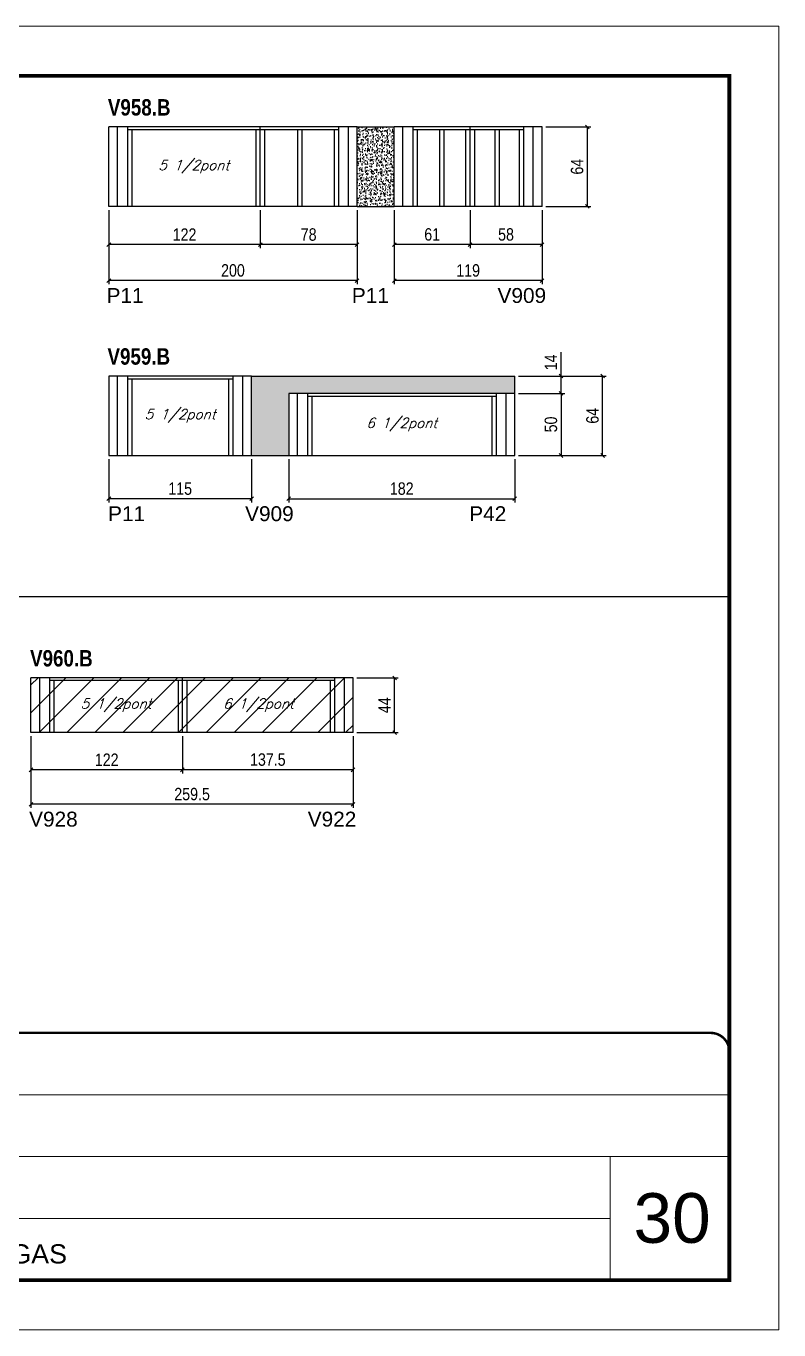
# Model space of a CAD drawing. Extents: x 3309 to 9563, y -2522 to 14608.
# Drawn here: x 5786 to 6393, y 5518 to 6568 of the extents above; entities that cross this region are included whole.
import ezdxf

# ---------------------------------------------------------------- set-up
doc = ezdxf.new("R2010")
doc.units = 0
doc.linetypes.add('CONTINUO', pattern=[0])
doc.linetypes.add('DASHED', pattern=[0.75, 0.5, -0.25])
for name, color, linetype in [('5', 5, 'Continuous'), ('COTA', 241, 'Continuous'), ('NOMENCLATURA', 7, 'Continuous'), ('Painéis', 200, 'Continuous'), ('SARR_2.2x7', 40, 'Continuous'), ('SARR_3.5x7', 81, 'Continuous'), ('texto', 7, 'Continuous')]:
    doc.layers.add(name, color=color, linetype=linetype)
for name, color, linetype, lineweight in [('CARIMBO', 255, 'Continuous', 9), ('Folhas', 255, 'Continuous', 9), ('Hachura', 251, 'Continuous', 9), ('SARRAFO DE PRESSAO', 251, 'DASHED', 9)]:
    doc.layers.add(name, color=color, linetype=linetype, lineweight=lineweight)
doc.styles.add('ARIAL', font='arial.ttf')
doc.styles.add('COTA TECNICA', font='techl___.ttf', dxfattribs={"height": 10})
doc.styles.add('Romans', font='romans.shx')
doc.styles.get("Standard").update_dxf_attribs({"font": 'arial.ttf'})
doc.styles.add('TECNICA', font='techb___.ttf', dxfattribs={"height": 10})
doc.dimstyles.new('PAINEL', dxfattribs={"dimtxt": 10, "dimasz": 3, "dimexe": 3, "dimexo": 3, "dimgap": 3, "dimtad": 1, "dimdec": 1, "dimzin": 12, "dimdsep": 46, "dimtxsty": 'COTA TECNICA', "dimblk1": 'OBLIQUE', "dimblk2": 'OBLIQUE', "dimsah": 1, "dimcen": 0.9, "dimclrd": 4, "dimclre": 4, "dimclrt": 240, "dimadec": 1, "dimazin": 3, "dimtfac": 1, "dimtdec": 1, "dimtmove": 0, "dimatfit": 3, "dimfxl": 1, "dimtolj": 1, "dimtzin": 12, "dimarcsym": 0})

# ---------------------------------------------------------------- blocks, each defined once
blk = doc.blocks.new('9999999999')
at = {"color": 30, "linetype": 'CONTINUO'}
for p, q in [((98564.6, 34379.6), (99584, 34379.6)), ((98564.6, 34329.8), (99488, 34329.8)), ((99584, 34329.8), (99488, 34329.8)), ((99488, 34329.8), (99488, 34230.2)), ((98564.6, 34280), (99488, 34280))]:
    blk.add_line(p, q, dxfattribs=at)
at = {"color": 30, "linetype": 'CONTINUO', "const_width": 2}
blk.add_lwpolyline([(99584, 34230.2), (99584, 34414.4, 0.414214), (99569, 34429.4), (98229, 34429.4, 0.414214), (98214, 34414.4), (98214, 34245.2, 0.414214), (98229, 34230.2), (99584, 34230.2)], format="xyb", dxfattribs=at)
at = {"layer": 'Folhas'}
blk.add_lwpolyline([(98139, 34190.2), (99624, 34190.2), (99624, 35240.2), (98139, 35240.2)], close=True, dxfattribs=at)
at = {"layer": 'Folhas', "color": 30, "const_width": 3}
blk.add_lwpolyline([(98214, 34230.2), (99584, 34230.2), (99584, 35200.2), (98214, 35200.2)], close=True, dxfattribs=at)
at = {"color": 7, "linetype": 'Continuous', "ltscale": 5, "style": 'ARIAL'}
blk.add_text('LATERAIS DE VIGAS', height=15.483, dxfattribs=at).set_placement((98837.7, 34243.7))
blk = doc.blocks.new('_Oblique')
at = {"color": 0, "linetype": 'ByBlock', "lineweight": -2}
blk.add_line((-0.5, -0.5), (0.5, 0.5), dxfattribs=at)
blk = doc.blocks.new('*D2343')
at = {"layer": 'COTA', "color": 4, "linetype": 'ByBlock', "lineweight": -2, "transparency": 16777216}
for p, q in [((5975, 6419.6), (5975, 6388.9)), ((6053, 6419.6), (6053, 6388.9)), ((6053, 6391.9), (5975, 6391.9))]:
    blk.add_line(p, q, dxfattribs=at)
at = {"layer": 'Defpoints', "color": 0, "linetype": 'ByBlock', "transparency": 16777216}
for p in [(5975, 6422.6), (6053, 6422.6), (5975, 6391.9)]:
    blk.add_point(p, dxfattribs=at)
at = {"layer": 'COTA', "color": 4, "linetype": 'ByBlock', "lineweight": -2, "transparency": 16777216, "xscale": 3, "yscale": 3, "zscale": 3, "rotation": 180}
blk.add_blockref('_Oblique', (5975, 6391.9), dxfattribs=at)
at = {"layer": 'COTA', "color": 4, "linetype": 'ByBlock', "lineweight": -2, "transparency": 16777216, "xscale": 3, "yscale": 3, "zscale": 3}
blk.add_blockref('_Oblique', (6053, 6391.9), dxfattribs=at)
at = {"layer": 'COTA', "color": 240, "linetype": 'ByBlock', "transparency": 16777216, "insert": (6014, 6399.9), "char_height": 10, "attachment_point": 5, "style": 'COTA TECNICA'}
blk.add_mtext('\\A1;78', dxfattribs=at)
blk = doc.blocks.new('*D2344')
at = {"layer": 'COTA', "color": 4, "linetype": 'ByBlock', "lineweight": -2, "transparency": 16777216}
for p, q in [((5853, 6419.6), (5853, 6388.9)), ((5975, 6419.6), (5975, 6388.9)), ((5975, 6391.9), (5853, 6391.9))]:
    blk.add_line(p, q, dxfattribs=at)
at = {"layer": 'Defpoints', "color": 0, "linetype": 'ByBlock', "transparency": 16777216}
for p in [(5853, 6422.6), (5975, 6422.6), (5853, 6391.9)]:
    blk.add_point(p, dxfattribs=at)
at = {"layer": 'COTA', "color": 4, "linetype": 'ByBlock', "lineweight": -2, "transparency": 16777216, "xscale": 3, "yscale": 3, "zscale": 3, "rotation": 180}
blk.add_blockref('_Oblique', (5853, 6391.9), dxfattribs=at)
at = {"layer": 'COTA', "color": 4, "linetype": 'ByBlock', "lineweight": -2, "transparency": 16777216, "xscale": 3, "yscale": 3, "zscale": 3}
blk.add_blockref('_Oblique', (5975, 6391.9), dxfattribs=at)
at = {"layer": 'COTA', "color": 240, "linetype": 'ByBlock', "transparency": 16777216, "insert": (5914, 6399.9), "char_height": 10, "attachment_point": 5, "style": 'COTA TECNICA'}
blk.add_mtext('\\A1;122', dxfattribs=at)
blk = doc.blocks.new('*D2345')
at = {"layer": 'COTA', "color": 4, "linetype": 'ByBlock', "lineweight": -2, "transparency": 16777216}
for p, q in [((5853, 6419.6), (5853, 6359.9)), ((6053, 6419.6), (6053, 6359.9)), ((6053, 6362.9), (5853, 6362.9))]:
    blk.add_line(p, q, dxfattribs=at)
at = {"layer": 'Defpoints', "color": 0, "linetype": 'ByBlock', "transparency": 16777216}
for p in [(5853, 6422.6), (6053, 6422.6), (5853, 6362.9)]:
    blk.add_point(p, dxfattribs=at)
at = {"layer": 'COTA', "color": 4, "linetype": 'ByBlock', "lineweight": -2, "transparency": 16777216, "xscale": 3, "yscale": 3, "zscale": 3, "rotation": 180}
blk.add_blockref('_Oblique', (5853, 6362.9), dxfattribs=at)
at = {"layer": 'COTA', "color": 4, "linetype": 'ByBlock', "lineweight": -2, "transparency": 16777216, "xscale": 3, "yscale": 3, "zscale": 3}
blk.add_blockref('_Oblique', (6053, 6362.9), dxfattribs=at)
at = {"layer": 'COTA', "color": 240, "linetype": 'ByBlock', "transparency": 16777216, "insert": (5953, 6371), "char_height": 10, "attachment_point": 5, "style": 'COTA TECNICA'}
blk.add_mtext('\\A1;200', dxfattribs=at)
blk = doc.blocks.new('*D2346')
at = {"layer": 'COTA', "color": 4, "linetype": 'ByBlock', "lineweight": -2, "transparency": 16777216}
for p, q in [((6144, 6419.6), (6144, 6388.9)), ((6202, 6419.6), (6202, 6388.9)), ((6202, 6391.9), (6144, 6391.9))]:
    blk.add_line(p, q, dxfattribs=at)
at = {"layer": 'Defpoints', "color": 0, "linetype": 'ByBlock', "transparency": 16777216}
for p in [(6144, 6422.6), (6202, 6422.6), (6144, 6391.9)]:
    blk.add_point(p, dxfattribs=at)
at = {"layer": 'COTA', "color": 4, "linetype": 'ByBlock', "lineweight": -2, "transparency": 16777216, "xscale": 3, "yscale": 3, "zscale": 3, "rotation": 180}
blk.add_blockref('_Oblique', (6144, 6391.9), dxfattribs=at)
at = {"layer": 'COTA', "color": 4, "linetype": 'ByBlock', "lineweight": -2, "transparency": 16777216, "xscale": 3, "yscale": 3, "zscale": 3}
blk.add_blockref('_Oblique', (6202, 6391.9), dxfattribs=at)
at = {"layer": 'COTA', "color": 240, "linetype": 'ByBlock', "transparency": 16777216, "insert": (6173, 6400), "char_height": 10, "attachment_point": 5, "style": 'COTA TECNICA'}
blk.add_mtext('\\A1;58', dxfattribs=at)
blk = doc.blocks.new('*D2347')
at = {"layer": 'COTA', "color": 4, "linetype": 'ByBlock', "lineweight": -2, "transparency": 16777216}
for p, q in [((6083, 6419.6), (6083, 6388.9)), ((6144, 6419.6), (6144, 6388.9)), ((6144, 6391.9), (6083, 6391.9))]:
    blk.add_line(p, q, dxfattribs=at)
at = {"layer": 'Defpoints', "color": 0, "linetype": 'ByBlock', "transparency": 16777216}
for p in [(6083, 6422.6), (6144, 6422.6), (6083, 6391.9)]:
    blk.add_point(p, dxfattribs=at)
at = {"layer": 'COTA', "color": 4, "linetype": 'ByBlock', "lineweight": -2, "transparency": 16777216, "xscale": 3, "yscale": 3, "zscale": 3, "rotation": 180}
blk.add_blockref('_Oblique', (6083, 6391.9), dxfattribs=at)
at = {"layer": 'COTA', "color": 4, "linetype": 'ByBlock', "lineweight": -2, "transparency": 16777216, "xscale": 3, "yscale": 3, "zscale": 3}
blk.add_blockref('_Oblique', (6144, 6391.9), dxfattribs=at)
at = {"layer": 'COTA', "color": 240, "linetype": 'ByBlock', "transparency": 16777216, "insert": (6113.5, 6400), "char_height": 10, "attachment_point": 5, "style": 'COTA TECNICA'}
blk.add_mtext('\\A1;61', dxfattribs=at)
blk = doc.blocks.new('*D2348')
at = {"layer": 'COTA', "color": 4, "linetype": 'ByBlock', "lineweight": -2, "transparency": 16777216}
for p, q in [((6083, 6419.6), (6083, 6359.9)), ((6202, 6419.6), (6202, 6359.9)), ((6202, 6362.9), (6083, 6362.9))]:
    blk.add_line(p, q, dxfattribs=at)
at = {"layer": 'Defpoints', "color": 0, "linetype": 'ByBlock', "transparency": 16777216}
for p in [(6083, 6422.6), (6202, 6422.6), (6083, 6362.9)]:
    blk.add_point(p, dxfattribs=at)
at = {"layer": 'COTA', "color": 4, "linetype": 'ByBlock', "lineweight": -2, "transparency": 16777216, "xscale": 3, "yscale": 3, "zscale": 3, "rotation": 180}
blk.add_blockref('_Oblique', (6083, 6362.9), dxfattribs=at)
at = {"layer": 'COTA', "color": 4, "linetype": 'ByBlock', "lineweight": -2, "transparency": 16777216, "xscale": 3, "yscale": 3, "zscale": 3}
blk.add_blockref('_Oblique', (6202, 6362.9), dxfattribs=at)
at = {"layer": 'COTA', "color": 240, "linetype": 'ByBlock', "transparency": 16777216, "insert": (6142.5, 6371), "char_height": 10, "attachment_point": 5, "style": 'COTA TECNICA'}
blk.add_mtext('\\A1;119', dxfattribs=at)
blk = doc.blocks.new('*D2349')
at = {"layer": 'COTA', "color": 4, "lineweight": -2, "transparency": 16777216}
for p, q in [((6205, 6486.6), (6241.4, 6486.6)), ((6238.4, 6486.6), (6238.4, 6422.6)), ((6205, 6422.6), (6241.4, 6422.6))]:
    blk.add_line(p, q, dxfattribs=at)
at = {"layer": 'Defpoints', "color": 0, "transparency": 16777216}
for p in [(6202, 6486.6, 0), (6202, 6422.6, 0), (6238.4, 6422.6)]:
    blk.add_point(p, dxfattribs=at)
at = {"layer": 'COTA', "color": 4, "lineweight": -2, "transparency": 16777216, "xscale": 3, "yscale": 3, "zscale": 3}
for p, rotation in [((6238.4, 6486.6), 90), ((6238.4, 6422.6), 270)]:
    blk.add_blockref('_Oblique', p, dxfattribs=dict(at, rotation=rotation))
at = {"layer": 'COTA', "color": 240, "transparency": 16777216, "insert": (6230.3, 6454.6), "char_height": 10, "attachment_point": 5, "rotation": 90, "style": 'COTA TECNICA'}
blk.add_mtext('\\A1;64', dxfattribs=at)
blk = doc.blocks.new('*D2356')
at = {"layer": 'COTA', "color": 4, "lineweight": -2, "transparency": 16777216}
for p, q in [((5853, 6219), (5853, 6184.2)), ((5968, 6219), (5968, 6184.2)), ((5968, 6187.2), (5853, 6187.2))]:
    blk.add_line(p, q, dxfattribs=at)
at = {"layer": 'Defpoints', "color": 0, "transparency": 16777216}
for p in [(5853, 6222), (5968, 6222), (5853, 6187.2)]:
    blk.add_point(p, dxfattribs=at)
at = {"layer": 'COTA', "color": 4, "lineweight": -2, "transparency": 16777216, "xscale": 3, "yscale": 3, "zscale": 3, "rotation": 180}
blk.add_blockref('_Oblique', (5853, 6187.2), dxfattribs=at)
at = {"layer": 'COTA', "color": 4, "lineweight": -2, "transparency": 16777216, "xscale": 3, "yscale": 3, "zscale": 3}
blk.add_blockref('_Oblique', (5968, 6187.2), dxfattribs=at)
at = {"layer": 'COTA', "color": 240, "transparency": 16777216, "insert": (5910.5, 6195.3), "char_height": 10, "attachment_point": 5, "style": 'COTA TECNICA'}
blk.add_mtext('\\A1;115', dxfattribs=at)
blk = doc.blocks.new('*D2357')
at = {"layer": 'COTA', "color": 4, "lineweight": -2, "transparency": 16777216}
for p, q in [((5998, 6219), (5998, 6184.2)), ((6180, 6219), (6180, 6184.2)), ((5998, 6187.2), (6180, 6187.2))]:
    blk.add_line(p, q, dxfattribs=at)
at = {"layer": 'Defpoints', "color": 0, "transparency": 16777216}
for p in [(5998, 6222), (6180, 6222), (6180, 6187.2)]:
    blk.add_point(p, dxfattribs=at)
at = {"layer": 'COTA', "color": 4, "lineweight": -2, "transparency": 16777216, "xscale": 3, "yscale": 3, "zscale": 3, "rotation": 180}
blk.add_blockref('_Oblique', (5998, 6187.2), dxfattribs=at)
at = {"layer": 'COTA', "color": 4, "lineweight": -2, "transparency": 16777216, "xscale": 3, "yscale": 3, "zscale": 3}
blk.add_blockref('_Oblique', (6180, 6187.2), dxfattribs=at)
at = {"layer": 'COTA', "color": 240, "transparency": 16777216, "insert": (6089, 6195.3), "char_height": 10, "attachment_point": 5, "style": 'COTA TECNICA'}
blk.add_mtext('\\A1;182', dxfattribs=at)
blk = doc.blocks.new('*D2358')
at = {"layer": 'COTA', "color": 4, "lineweight": -2, "transparency": 16777216}
for p, q in [((6183, 6272), (6220.3, 6272)), ((6217.3, 6272), (6217.3, 6222)), ((6183, 6222), (6220.3, 6222))]:
    blk.add_line(p, q, dxfattribs=at)
at = {"layer": 'Defpoints', "color": 0, "transparency": 16777216}
for p in [(6180, 6272, 0), (6180, 6222, 0), (6217.3, 6222)]:
    blk.add_point(p, dxfattribs=at)
at = {"layer": 'COTA', "color": 4, "lineweight": -2, "transparency": 16777216, "xscale": 3, "yscale": 3, "zscale": 3}
for p, rotation in [((6217.3, 6272), 90), ((6217.3, 6222), 270)]:
    blk.add_blockref('_Oblique', p, dxfattribs=dict(at, rotation=rotation))
at = {"layer": 'COTA', "color": 240, "transparency": 16777216, "insert": (6209.2, 6247), "char_height": 10, "attachment_point": 5, "rotation": 90, "style": 'COTA TECNICA'}
blk.add_mtext('\\A1;50', dxfattribs=at)
blk = doc.blocks.new('*D2359')
at = {"layer": 'COTA', "color": 4, "lineweight": -2, "transparency": 16777216}
for p, q in [((6217.3, 6286), (6217.3, 6305.1)), ((6183, 6286), (6220.3, 6286)), ((6217.3, 6272), (6217.3, 6286)), ((6183, 6272), (6220.3, 6272))]:
    blk.add_line(p, q, dxfattribs=at)
at = {"layer": 'Defpoints', "color": 0, "transparency": 16777216}
for p in [(6180, 6286, 0), (6217.3, 6286), (6180, 6272, 0)]:
    blk.add_point(p, dxfattribs=at)
at = {"layer": 'COTA', "color": 4, "lineweight": -2, "transparency": 16777216, "xscale": 3, "yscale": 3, "zscale": 3}
for p, rotation in [((6217.3, 6286), 90), ((6217.3, 6272), 270)]:
    blk.add_blockref('_Oblique', p, dxfattribs=dict(at, rotation=rotation))
at = {"layer": 'COTA', "color": 240, "transparency": 16777216, "insert": (6209.2, 6297), "char_height": 10, "attachment_point": 5, "rotation": 90, "style": 'COTA TECNICA'}
blk.add_mtext('\\A1;14', dxfattribs=at)
blk = doc.blocks.new('*D2360')
at = {"layer": 'COTA', "color": 4, "lineweight": -2, "transparency": 16777216}
for p, q in [((6183, 6286), (6253.8, 6286)), ((6250.8, 6222), (6250.8, 6286)), ((6183, 6222), (6253.8, 6222))]:
    blk.add_line(p, q, dxfattribs=at)
at = {"layer": 'Defpoints', "color": 0, "transparency": 16777216}
for p in [(6180, 6286, 0), (6250.8, 6286), (6180, 6222, 0)]:
    blk.add_point(p, dxfattribs=at)
at = {"layer": 'COTA', "color": 4, "lineweight": -2, "transparency": 16777216, "xscale": 3, "yscale": 3, "zscale": 3}
for p, rotation in [((6250.8, 6286), 90), ((6250.8, 6222), 270)]:
    blk.add_blockref('_Oblique', p, dxfattribs=dict(at, rotation=rotation))
at = {"layer": 'COTA', "color": 240, "transparency": 16777216, "insert": (6242.7, 6254), "char_height": 10, "attachment_point": 5, "rotation": 90, "style": 'COTA TECNICA'}
blk.add_mtext('\\A1;64', dxfattribs=at)
blk = doc.blocks.new('*D2366')
at = {"layer": 'COTA', "color": 4, "linetype": 'ByBlock', "lineweight": -2, "transparency": 16777216}
for p, q in [((5912.3, 5995.9), (5912.3, 5965.9)), ((6049.8, 5995.9), (6049.8, 5965.9)), ((6049.8, 5968.9), (5912.3, 5968.9))]:
    blk.add_line(p, q, dxfattribs=at)
at = {"layer": 'Defpoints', "color": 0, "linetype": 'ByBlock', "transparency": 16777216}
for p in [(5912.3, 5998.9), (6049.8, 5998.9), (5912.3, 5968.9)]:
    blk.add_point(p, dxfattribs=at)
at = {"layer": 'COTA', "color": 4, "linetype": 'ByBlock', "lineweight": -2, "transparency": 16777216, "xscale": 3, "yscale": 3, "zscale": 3, "rotation": 180}
blk.add_blockref('_Oblique', (5912.3, 5968.9), dxfattribs=at)
at = {"layer": 'COTA', "color": 4, "linetype": 'ByBlock', "lineweight": -2, "transparency": 16777216, "xscale": 3, "yscale": 3, "zscale": 3}
blk.add_blockref('_Oblique', (6049.8, 5968.9), dxfattribs=at)
at = {"layer": 'COTA', "color": 240, "linetype": 'ByBlock', "transparency": 16777216, "insert": (5981.1, 5977.1), "char_height": 10, "attachment_point": 5, "style": 'COTA TECNICA'}
blk.add_mtext('\\A1;137.5', dxfattribs=at)
blk = doc.blocks.new('*D2367')
at = {"layer": 'COTA', "color": 4, "linetype": 'ByBlock', "lineweight": -2, "transparency": 16777216}
for p, q in [((5790.3, 5995.9), (5790.3, 5965.9)), ((5912.3, 5995.9), (5912.3, 5965.9)), ((5912.3, 5968.9), (5790.3, 5968.9))]:
    blk.add_line(p, q, dxfattribs=at)
at = {"layer": 'Defpoints', "color": 0, "linetype": 'ByBlock', "transparency": 16777216}
for p in [(5790.3, 5998.9), (5912.3, 5998.9), (5790.3, 5968.9)]:
    blk.add_point(p, dxfattribs=at)
at = {"layer": 'COTA', "color": 4, "linetype": 'ByBlock', "lineweight": -2, "transparency": 16777216, "xscale": 3, "yscale": 3, "zscale": 3, "rotation": 180}
blk.add_blockref('_Oblique', (5790.3, 5968.9), dxfattribs=at)
at = {"layer": 'COTA', "color": 4, "linetype": 'ByBlock', "lineweight": -2, "transparency": 16777216, "xscale": 3, "yscale": 3, "zscale": 3}
blk.add_blockref('_Oblique', (5912.3, 5968.9), dxfattribs=at)
at = {"layer": 'COTA', "color": 240, "linetype": 'ByBlock', "transparency": 16777216, "insert": (5851.3, 5977), "char_height": 10, "attachment_point": 5, "style": 'COTA TECNICA'}
blk.add_mtext('\\A1;122', dxfattribs=at)
blk = doc.blocks.new('*D2371')
at = {"layer": 'COTA', "color": 4, "linetype": 'ByBlock', "lineweight": -2, "transparency": 16777216}
for p, q in [((5790.3, 5995.9), (5790.3, 5938.2)), ((6049.8, 5995.9), (6049.8, 5938.2)), ((6049.8, 5941.2), (5790.3, 5941.2))]:
    blk.add_line(p, q, dxfattribs=at)
at = {"layer": 'Defpoints', "color": 0, "linetype": 'ByBlock', "transparency": 16777216}
for p in [(5790.3, 5998.9), (6049.8, 5998.9), (5790.3, 5941.2)]:
    blk.add_point(p, dxfattribs=at)
at = {"layer": 'COTA', "color": 4, "linetype": 'ByBlock', "lineweight": -2, "transparency": 16777216, "xscale": 3, "yscale": 3, "zscale": 3, "rotation": 180}
blk.add_blockref('_Oblique', (5790.3, 5941.2), dxfattribs=at)
at = {"layer": 'COTA', "color": 4, "linetype": 'ByBlock', "lineweight": -2, "transparency": 16777216, "xscale": 3, "yscale": 3, "zscale": 3}
blk.add_blockref('_Oblique', (6049.8, 5941.2), dxfattribs=at)
at = {"layer": 'COTA', "color": 240, "linetype": 'ByBlock', "transparency": 16777216, "insert": (5920.1, 5949.3), "char_height": 10, "attachment_point": 5, "style": 'COTA TECNICA'}
blk.add_mtext('\\A1;259.5', dxfattribs=at)
blk = doc.blocks.new('*D2372')
at = {"layer": 'COTA', "color": 4, "lineweight": -2, "transparency": 16777216}
for p, q in [((6052.8, 6042.9), (6086.2, 6042.9)), ((6083.2, 5998.9), (6083.2, 6042.9)), ((6052.8, 5998.9), (6086.2, 5998.9))]:
    blk.add_line(p, q, dxfattribs=at)
at = {"layer": 'Defpoints', "color": 0, "transparency": 16777216}
for p in [(6049.8, 6042.9), (6083.2, 6042.9), (6049.8, 5998.9)]:
    blk.add_point(p, dxfattribs=at)
at = {"layer": 'COTA', "color": 4, "lineweight": -2, "transparency": 16777216, "xscale": 3, "yscale": 3, "zscale": 3}
for p, rotation in [((6083.2, 6042.9), 90), ((6083.2, 5998.9), 270)]:
    blk.add_blockref('_Oblique', p, dxfattribs=dict(at, rotation=rotation))
at = {"layer": 'COTA', "color": 240, "transparency": 16777216, "insert": (6075.1, 6020.9), "char_height": 10, "attachment_point": 5, "rotation": 90, "style": 'COTA TECNICA'}
blk.add_mtext('\\A1;44', dxfattribs=at)

msp = doc.modelspace()

# ---------------------------------------------------------------- hatches: boundary and pattern name
at = {"layer": 'COTA'}
h = msp.add_hatch(dxfattribs=at)
h.set_pattern_fill('AR-CONC', color=256, scale=0.03)
h.set_pattern_definition([(50, (441.6676, 209.337), (5.46554, -0.4781726), [0.5715, -6.2865]), (355, (441.6676, 209.337), (-1.0573026, 5.7317054), [0.4572, -5.0292175]), (100.451445, (442.123, 209.297), (4.4082374, 5.2535326), [0.4857003, -5.3427073]), (46.1842, (441.6676, 210.861), (8.132371, -1.26127), [0.85725, -9.42975]), (96.63556, (442.345, 210.756), (7.122124, 7.422784), [0.728551, -8.014068]), (351.18415, (441.668, 210.861), (7.122124, 7.422784), [0.685799, -7.543792]), (21, (442.4296, 210.48), (4.5484317, -3.067956), [0.5715, -6.2865]), (326, (442.4296, 210.48), (1.854061, 5.525639), [0.4572, -5.0292]), (71.451445, (442.8087, 210.2244), (6.4024926, 2.457683), [0.4857003, -5.342698]), (37.5, (441.6676, 209.337), (0.0926581, 2.53665117), [0, -4.96824, 0, -5.1054, 0, -5.04825]), (7.5, (441.6676, 209.337), (2.0045899, 3.00541724), [0, -2.91084, 0, -4.85394, 0, -1.92405]), (327.5, (439.9684, 209.337), (4.06771786, -0.1718623), [0, -1.905, 0, -5.9436, 0, -7.8867]), (317.5, (439.2064, 209.337), (4.4438754, 0.7627947), [0, -2.4765, 0, -3.94716, 0, -5.6007])])
h.paths.add_polyline_path([(6082.99, 6486.59), (6052.99, 6486.59), (6052.99, 6422.59), (6082.99, 6422.59)])
h = msp.add_hatch(dxfattribs=at)
h.set_pattern_fill('AR-CONC', color=256, scale=0.03)
h.set_pattern_definition([(50, (482.494, 374.321), (5.46554, -0.4781726), [0.5715, -6.2865]), (355, (482.494, 374.321), (-1.0573026, 5.7317054), [0.4572, -5.0292175]), (100.451445, (482.9493, 374.2813), (4.4082374, 5.2535326), [0.4857003, -5.3427073]), (46.1842, (482.494, 375.845), (8.132371, -1.26127), [0.85725, -9.42975]), (96.63556, (483.1715, 375.74), (7.122124, 7.422784), [0.728551, -8.014068]), (351.18415, (482.494, 375.845), (7.122124, 7.422784), [0.685799, -7.543792]), (21, (483.256, 375.464), (4.5484317, -3.067956), [0.5715, -6.2865]), (326, (483.256, 375.464), (1.854061, 5.525639), [0.4572, -5.0292]), (71.451445, (483.635, 375.2085), (6.4024926, 2.457683), [0.4857003, -5.342698]), (37.5, (482.4938, 374.3212), (0.0926581, 2.53665117), [0, -4.96824, 0, -5.1054, 0, -5.04825]), (7.5, (482.4938, 374.3212), (2.0045899, 3.0054172), [0, -2.91084, 0, -4.85394, 0, -1.92405]), (327.5, (480.7946, 374.3212), (4.06771786, -0.1718623), [0, -1.905, 0, -5.9436, 0, -7.8867]), (317.5, (480.0326, 374.321), (4.4438754, 0.7627947), [0, -2.4765, 0, -3.94716, 0, -5.6007])])
h.paths.add_polyline_path([(5967.99, 6221.97), (5997.99, 6221.97), (5997.99, 6271.97), (6179.99, 6271.97), (6179.99, 6285.97), (5967.99, 6285.97)])
at = {"layer": 'Hachura', "linetype": 'ByBlock'}
h = msp.add_hatch(dxfattribs=at)
h.set_pattern_fill('ANSI31', color=256, scale=5)
h.paths.add_polyline_path([(5912.3, 6042.91), (5790.3, 6042.91), (5790.3, 5998.91), (5912.3, 5998.91)])
h.paths.add_polyline_path([(6049.8, 6042.91), (5912.3, 6042.91), (5912.3, 5998.91), (6049.8, 5998.91)])

# ---------------------------------------------------------------- linework, layer by layer
at = {"layer": 'COTA'}
for p, q in [((6052.99, 6486.59, 0), (6082.99, 6486.59, 0)), ((6052.99, 6422.59, 0), (6082.99, 6422.59, 0)), ((5967.99, 6285.97), (6179.99, 6285.97)), ((6179.99, 6271.97), (6179.99, 6285.97)), ((5967.99, 6221.97), (5997.99, 6221.97)), ((4982.87, 6108.56), (6352.87, 6108.56))]:
    msp.add_line(p, q, dxfattribs=at)
at = {"layer": 'Painéis', "linetype": 'ByBlock'}
for p, q in [((6052.99, 6486.59, 0), (5852.99, 6486.59, 0)), ((5852.99, 6422.59, 0), (5852.99, 6486.59, 0)), ((5974.99, 6422.59, 0), (5974.99, 6486.59, 0)), ((6052.99, 6422.59, 0), (6052.99, 6486.59, 0)), ((6201.99, 6486.59, 0), (6082.99, 6486.59, 0)), ((6082.99, 6422.59, 0), (6082.99, 6486.59, 0)), ((6143.99, 6422.59, 0), (6143.99, 6486.59, 0)), ((6201.99, 6422.59, 0), (6201.99, 6486.59, 0)), ((6052.99, 6422.59, 0), (5852.99, 6422.59, 0)), ((6201.99, 6422.59, 0), (6082.99, 6422.59, 0)), ((5967.99, 6285.97), (5852.99, 6285.97)), ((5852.99, 6285.97), (5852.99, 6221.97)), ((5967.99, 6221.97), (5967.99, 6285.97)), ((6179.99, 6271.97), (5997.99, 6271.97)), ((5997.99, 6271.97), (5997.99, 6221.97)), ((6179.99, 6221.97), (6179.99, 6271.97)), ((5852.99, 6221.97), (5967.99, 6221.97)), ((5997.99, 6221.97), (6179.99, 6221.97)), ((6049.8, 6042.91), (5790.3, 6042.91)), ((5790.3, 5998.91), (5790.3, 6042.91)), ((5912.3, 5998.91), (5912.3, 6042.91)), ((6049.8, 5998.91), (6049.8, 6042.91)), ((6049.8, 5998.91), (5790.3, 5998.91))]:
    msp.add_line(p, q, dxfattribs=at)
at = {"layer": 'SARR_2.2x7', "linetype": 'Continuous'}
for p, q in [((5859.99, 6422.59, 0), (5859.99, 6486.59, 0)), ((5974.99, 6484.39, 0), (5867.99, 6484.39, 0)), ((6037.99, 6484.39, 0), (5974.99, 6484.39, 0)), ((6045.99, 6422.59, 0), (6045.99, 6486.59, 0)), ((6089.99, 6422.59, 0), (6089.99, 6486.59, 0)), ((6143.99, 6484.39, 0), (6097.99, 6484.39, 0)), ((6186.99, 6484.39, 0), (6143.99, 6484.39, 0)), ((6194.99, 6422.59, 0), (6194.99, 6486.59, 0)), ((5859.99, 6221.97), (5859.99, 6285.97)), ((5867.99, 6283.77), (5952.99, 6283.77)), ((5960.99, 6221.97), (5960.99, 6285.97)), ((6004.99, 6221.97), (6004.99, 6271.97)), ((6012.99, 6269.77), (6164.99, 6269.77)), ((6172.99, 6221.97), (6172.99, 6271.97)), ((5797.3, 5998.91), (5797.3, 6042.91)), ((5912.3, 6040.71), (5805.3, 6040.71)), ((6034.8, 6040.71), (5912.3, 6040.71)), ((6042.8, 5998.91), (6042.8, 6042.91))]:
    msp.add_line(p, q, dxfattribs=at)
at = {"layer": 'SARR_3.5x7'}
for p, q in [((5867.99, 6486.59, 0), (5867.99, 6422.59, 0)), ((5871.49, 6484.39, 0), (5871.49, 6422.59, 0)), ((5971.49, 6484.39, 0), (5971.49, 6422.59, 0)), ((5978.49, 6484.39, 0), (5978.49, 6422.59, 0)), ((6005.13, 6484.39, 0), (6005.13, 6422.59, 0)), ((6008.63, 6484.39, 0), (6008.63, 6422.59, 0)), ((6034.49, 6484.39, 0), (6034.49, 6422.59, 0)), ((6037.99, 6486.59, 0), (6037.99, 6422.59, 0)), ((6097.99, 6486.59, 0), (6097.99, 6422.59, 0)), ((6101.49, 6484.39, 0), (6101.49, 6422.59, 0)), ((6119.45, 6484.39, 0), (6119.45, 6422.59, 0)), ((6122.95, 6484.39, 0), (6122.95, 6422.59, 0)), ((6140.49, 6484.39, 0), (6140.49, 6422.59, 0)), ((6147.49, 6484.39, 0), (6147.49, 6422.59, 0)), ((6163.95, 6484.39, 0), (6163.95, 6422.59, 0)), ((6167.45, 6484.39, 0), (6167.45, 6422.59, 0)), ((6183.49, 6484.39, 0), (6183.49, 6422.59, 0)), ((6186.99, 6486.59, 0), (6186.99, 6422.59, 0)), ((5867.99, 6285.97), (5867.99, 6221.97)), ((5871.49, 6283.77), (5871.49, 6221.97)), ((5949.49, 6283.77), (5949.49, 6221.97)), ((5952.99, 6285.97), (5952.99, 6221.97)), ((6012.99, 6271.97), (6012.99, 6221.97)), ((6016.49, 6269.77), (6016.49, 6221.97)), ((6161.49, 6269.77), (6161.49, 6221.97)), ((6164.99, 6271.97), (6164.99, 6221.97)), ((5805.3, 6042.91), (5805.3, 5998.91)), ((5808.8, 6040.71), (5808.8, 5998.91)), ((5908.8, 6040.71), (5908.8, 5998.91)), ((5915.8, 6040.71), (5915.8, 5998.91)), ((6031.3, 6040.71), (6031.3, 5998.91)), ((6034.8, 6042.91), (6034.8, 5998.91))]:
    msp.add_line(p, q, dxfattribs=at)

# ---------------------------------------------------------------- block references
at = {"layer": 'SARRAFO DE PRESSAO', "color": 6, "linetype": 'ByBlock'}
msp.add_blockref('9999999999', (-93231.11, -28672.37), dxfattribs=at)

# ---------------------------------------------------------------- texts
at = {"layer": '5', "linetype": 'Continuous'}
for s, rotation, p in [('P11', 0.00004, (5851.19, 6344.87, 0)), ('P11', 0.00004, (6048.79, 6344.87, 0)), ('V909', 0.00004, (6166.18, 6344.87, 0)), ('P11', 0.00004, (5852.42, 6169.14)), ('V909', 0.00004, (5962.81, 6169.14)), ('P42', 0.00004, (6143.38, 6169.14)), ('V928', 359.99996, (5788.8, 5923.18)), ('V922', 359.99996, (6013.25, 5923.18))]:
    msp.add_text(s, height=12, rotation=rotation, dxfattribs=at).set_placement(p)
at = {"layer": 'CARIMBO', "style": 'ARIAL'}
msp.add_text('30', height=40, dxfattribs=at).set_placement((6275.73, 5587.98))
at = {"layer": 'NOMENCLATURA', "style": 'TECNICA'}
for s, p in [('V958.B', (5852.27, 6495.78, 0)), ('V959.B', (5851.94, 6295.16)), ('V960.B', (5789.58, 6052.1))]:
    msp.add_text(s, height=13.2, dxfattribs=at).set_placement(p)
at = {"layer": 'texto', "color": 2, "char_height": 8, "attachment_point": 5, "style": 'Romans'}
for s, insert in [('{\\Q19;\\C256;5 1/2pont}', (5921.49, 6454.59, 0)), ('{\\Q19;\\C256;5 1/2pont}', (5910.49, 6253.97)), ('{\\Q19;\\C256;6 1/2pont}', (6088.99, 6246.97)), ('{\\Q19;\\C256;5 1/2pont}', (5858.8, 6020.91)), ('{\\Q19;\\C256;6 1/2pont}', (5973.55, 6020.91))]:
    msp.add_mtext(s, dxfattribs=dict(at, insert=insert))

# ---------------------------------------------------------------- dimensions: what is measured, and where the dimension line sits
at = {"layer": 'COTA'}
for base, p1, p2, angle, picture, middle in [((6238.4, 6422.59, 0), (6201.99, 6486.59, 0), (6201.99, 6422.59, 0), 90, '*D2349', (6230.3, 6454.59, 0)), ((6217.28, 6285.97, 0), (6179.99, 6271.97), (6179.99, 6285.97), 90, '*D2359', (6209.21, 6297.03, 0)), ((6250.76, 6285.97, 0), (6179.99, 6221.97), (6179.99, 6285.97), 90, '*D2360', (6242.66, 6253.97, 0)), ((6217.28, 6221.97, 0), (6179.99, 6271.97), (6179.99, 6221.97), 90, '*D2358', (6209.17, 6246.97, 0)), ((6179.99, 6187.16), (5997.99, 6221.97), (6179.99, 6221.97), 180, '*D2357', (6088.99, 6195.25)), ((6083.15, 6042.91), (6049.8, 5998.91), (6049.8, 6042.91), 90, '*D2372', (6075.08, 6020.91))]:
    dim = msp.add_linear_dim(base=base, p1=p1, p2=p2, angle=angle, dimstyle='PAINEL', dxfattribs=at)
    dim.commit()
    dim.dimension.update_dxf_attribs({"geometry": picture, "text_midpoint": middle})
at = {"layer": 'COTA', "linetype": 'ByBlock'}
for base, p1, p2, picture, middle in [((5852.99, 6391.85, 0), (5974.99, 6422.59, 0), (5852.99, 6422.59, 0), '*D2344', (5913.99, 6399.91, 0)), ((6082.99, 6391.85, 0), (6143.99, 6422.59, 0), (6082.99, 6422.59, 0), '*D2347', (6113.49, 6399.96, 0)), ((5790.3, 5968.9), (5912.3, 5998.91), (5790.3, 5998.91), '*D2367', (5851.3, 5976.96))]:
    dim = msp.add_linear_dim(base=base, p1=p1, p2=p2, angle=180, dimstyle='PAINEL', override={"dimtmove": 1}, dxfattribs=at)
    dim.commit()
    dim.dimension.update_dxf_attribs({"geometry": picture, "text_midpoint": middle})
for base, p1, p2, picture, middle in [((5852.99, 6362.89, 0), (6052.99, 6422.59, 0), (5852.99, 6422.59, 0), '*D2345', (5952.99, 6370.99, 0)), ((5974.99, 6391.85, 0), (6052.99, 6422.59, 0), (5974.99, 6422.59, 0), '*D2343', (6013.99, 6399.95, 0)), ((6082.99, 6362.89, 0), (6201.99, 6422.59, 0), (6082.99, 6422.59, 0), '*D2348', (6142.49, 6370.97, 0)), ((6143.99, 6391.85, 0), (6201.99, 6422.59, 0), (6143.99, 6422.59, 0), '*D2346', (6172.99, 6399.99, 0)), ((5790.3, 5941.19), (6049.8, 5998.91), (5790.3, 5998.91), '*D2371', (5920.05, 5949.33)), ((5912.3, 5968.9), (6049.8, 5998.91), (5912.3, 5998.91), '*D2366', (5981.05, 5977.12))]:
    dim = msp.add_linear_dim(base=base, p1=p1, p2=p2, angle=180, dimstyle='PAINEL', dxfattribs=at)
    dim.commit()
    dim.dimension.update_dxf_attribs({"geometry": picture, "text_midpoint": middle})
at = {"layer": 'COTA'}
dim = msp.add_linear_dim(base=(5852.99, 6187.16), p1=(5967.99, 6221.97), p2=(5852.99, 6221.97), dimstyle='PAINEL', dxfattribs=at)
dim.commit()
dim.dimension.update_dxf_attribs({"geometry": '*D2356', "text_midpoint": (5910.49, 6195.27)})

doc.saveas('drawing.dxf')
